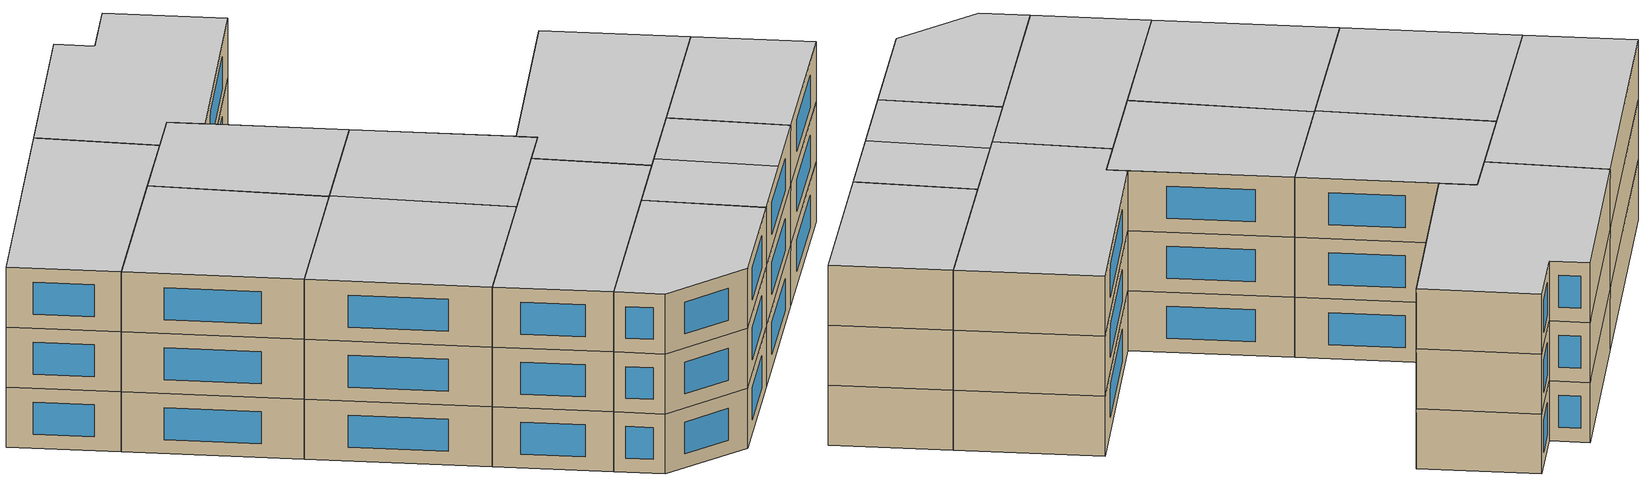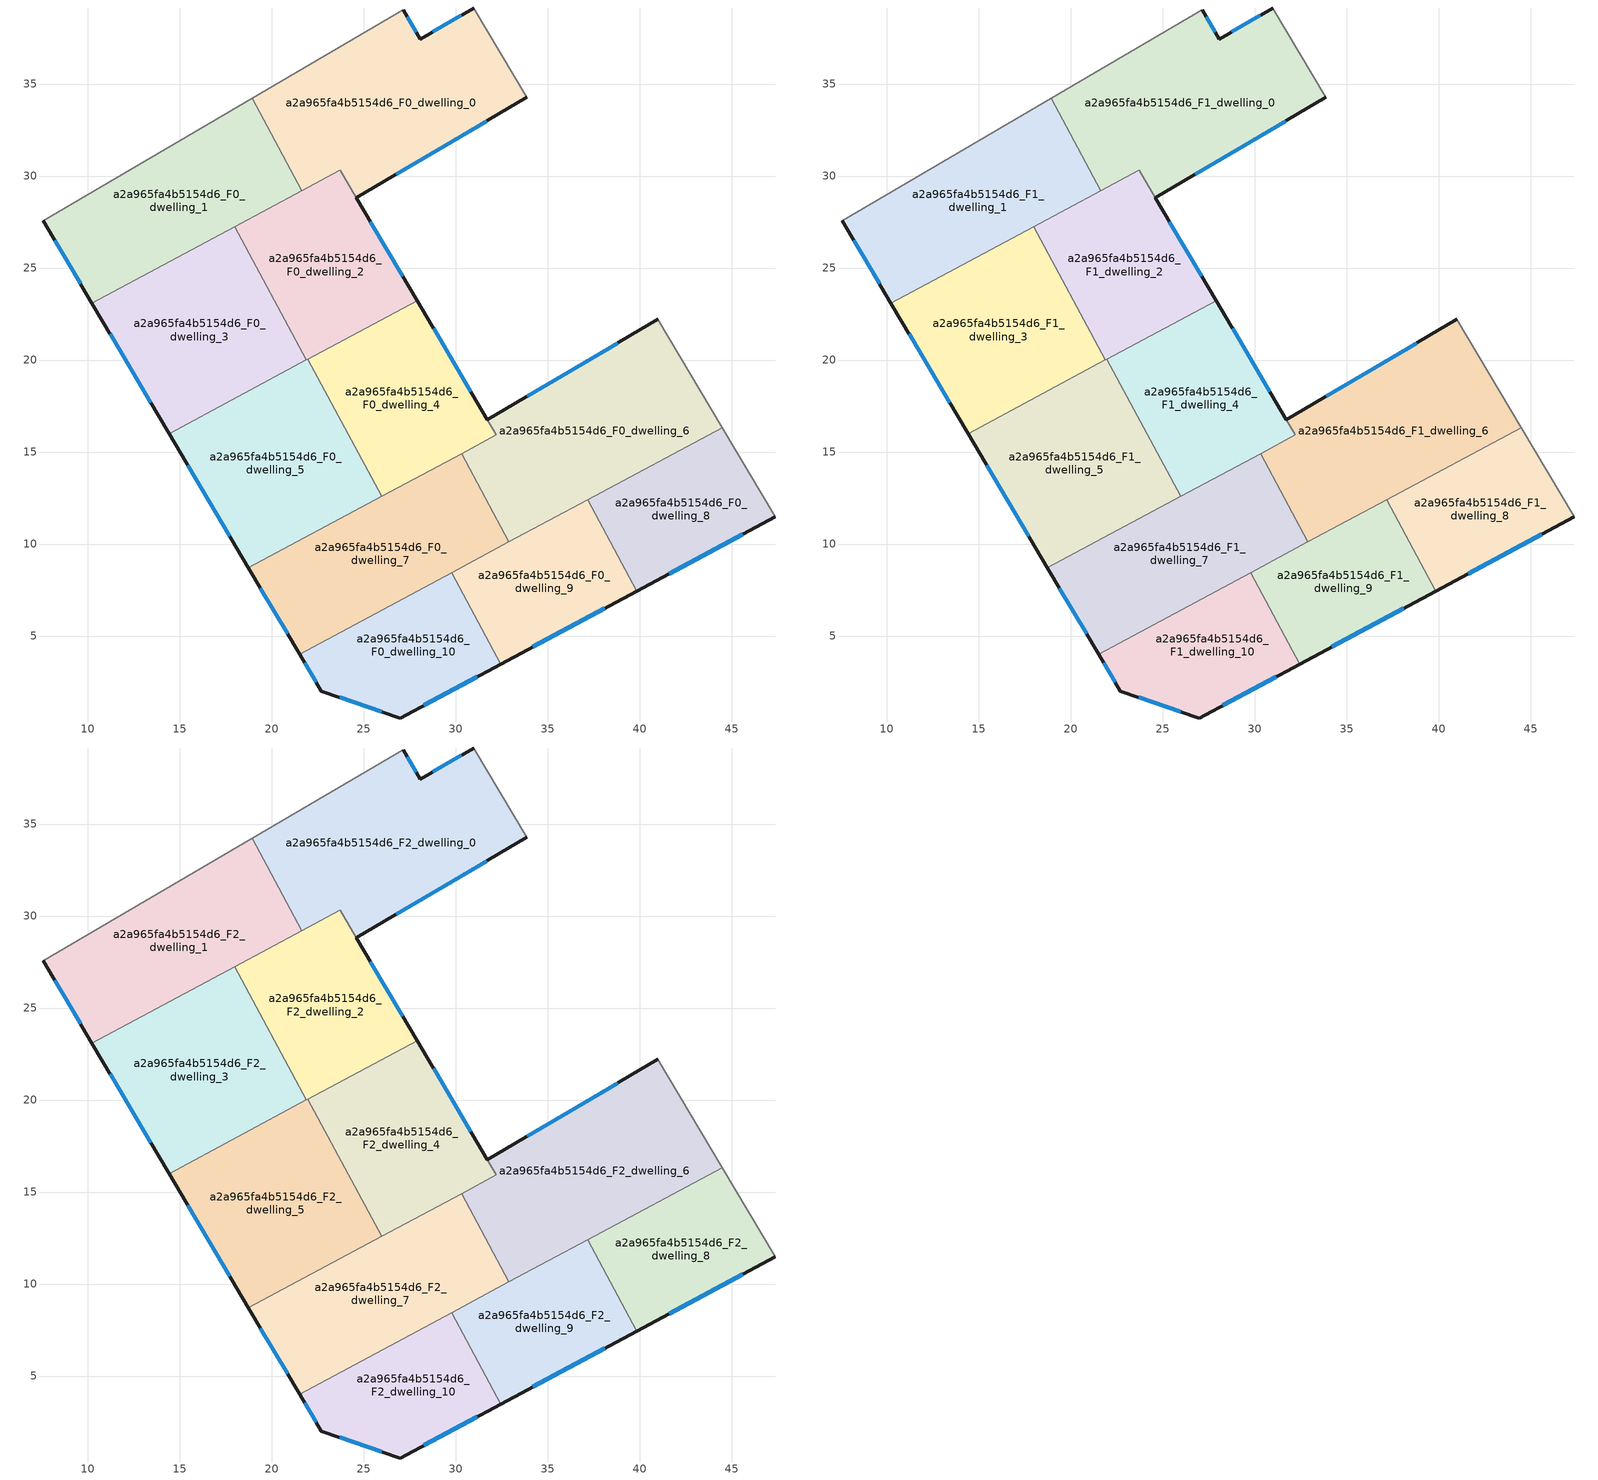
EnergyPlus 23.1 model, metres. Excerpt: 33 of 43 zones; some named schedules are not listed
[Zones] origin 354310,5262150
a2a965fa4b5154d6_F0_dwelling_0
 floor ground (EU_floor_Construction): 30.97,39.13 33.85,34.27 24.58,28.83 23.7,30.32 21.62,29.2 18.93,34.23 27.13,39.04 28.07,37.44 z0
 wall outside (EU_wall_Construction): 30.97,39.13 28.07,37.44 27.13,39.04 / 24.58,28.83 33.85,34.27 z0:3
 wall to a2a965fa4b5154d6_F0_dwelling_1 (EU_wall_Construction): 18.93,34.23 21.62,29.2 z0:3
 wall adiabatic (EU_wall_Construction): 27.13,39.04 18.93,34.23 / 33.85,34.27 30.97,39.13 z0:3
 wall to a2a965fa4b5154d6_F0_dwelling_2 (EU_wall_Construction): 21.62,29.2 23.7,30.32 24.58,28.83 z0:3
 window (EU_Window_Construction): 27.85,37.82 27.35,38.67 / 30.29,38.74 28.75,37.84 / 26.76,30.11 31.67,32.99 z0.7:2.3
a2a965fa4b5154d6_F0_dwelling_1
 floor ground (EU_floor_Construction): 18.93,34.23 21.62,29.2 10.22,23.09 7.58,27.56 z0
 wall outside (EU_wall_Construction): 7.58,27.56 10.22,23.09 z0:3
 wall adiabatic (EU_wall_Construction): 18.93,34.23 7.58,27.56 z0:3
 wall to a2a965fa4b5154d6_F0_dwelling_3 (EU_wall_Construction): 10.22,23.09 17.99,27.26 z0:3
 wall to a2a965fa4b5154d6_F0_dwelling_2 (EU_wall_Construction): 17.99,27.26 21.62,29.2 z0:3
 window (EU_Window_Construction): 8.2,26.51 9.6,24.14 z0.7:2.3
a2a965fa4b5154d6_F0_dwelling_10
 floor ground (EU_floor_Construction): 29.77,8.45 32.43,3.48 26.97,0.55 22.68,2.01 21.5,4.01 z0
 wall outside (EU_wall_Construction): 21.5,4.01 22.68,2.01 26.97,0.55 32.43,3.48 z0:3
 wall to a2a965fa4b5154d6_F0_dwelling_9 (EU_wall_Construction): 32.43,3.48 29.77,8.45 z0:3
 wall to a2a965fa4b5154d6_F0_dwelling_7 (EU_wall_Construction): 29.77,8.45 21.5,4.01 z0:3
 window (EU_Window_Construction): 28.26,1.24 31.15,2.79 / 23.69,1.67 25.97,0.89 / 21.78,3.54 22.41,2.48 z0.7:2.3
a2a965fa4b5154d6_F0_dwelling_2
 floor ground (EU_floor_Construction): 23.7,30.32 27.89,23.24 21.87,20.01 17.99,27.26 z0
 wall outside (EU_wall_Construction): 27.89,23.24 24.58,28.83 z0:3
 wall to a2a965fa4b5154d6_F0_dwelling_4 (EU_wall_Construction): 21.96,20.06 27.89,23.24 z0:3
 wall to a2a965fa4b5154d6_F0_dwelling_3 (EU_wall_Construction): 17.99,27.26 21.87,20.01 z0:3
 wall to a2a965fa4b5154d6_F0_dwelling_5 (EU_wall_Construction): 21.87,20.01 21.96,20.06 z0:3
 window (EU_Window_Construction): 27.11,24.55 25.36,27.52 z0.7:2.3
a2a965fa4b5154d6_F0_dwelling_3
 floor ground (EU_floor_Construction): 17.99,27.26 21.87,20.01 14.41,16.01 10.22,23.09 z0
 wall outside (EU_wall_Construction): 10.22,23.09 14.41,16.01 z0:3
 wall to a2a965fa4b5154d6_F0_dwelling_5 (EU_wall_Construction): 14.41,16.01 21.87,20.01 z0:3
 window (EU_Window_Construction): 11.2,21.43 13.43,17.67 z0.7:2.3
a2a965fa4b5154d6_F0_dwelling_4
 floor ground (EU_floor_Construction): 27.89,23.24 32.2,15.94 25.96,12.59 21.96,20.06 z0
 wall outside (EU_wall_Construction): 31.71,16.77 27.89,23.24 z0:3
 wall to a2a965fa4b5154d6_F0_dwelling_5 (EU_wall_Construction): 21.96,20.06 25.96,12.59 z0:3
 wall to a2a965fa4b5154d6_F0_dwelling_6 (EU_wall_Construction): 30.31,14.92 32.2,15.94 31.71,16.76 z0:3
 wall to a2a965fa4b5154d6_F0_dwelling_7 (EU_wall_Construction): 25.96,12.59 30.31,14.92 z0:3
 window (EU_Window_Construction): 30.81,18.29 28.79,21.72 z0.7:2.3
a2a965fa4b5154d6_F0_dwelling_5
 floor ground (EU_floor_Construction): 21.96,20.06 25.96,12.59 18.72,8.71 14.41,16.01 z0
 wall outside (EU_wall_Construction): 14.41,16.01 18.72,8.71 z0:3
 wall to a2a965fa4b5154d6_F0_dwelling_7 (EU_wall_Construction): 18.72,8.71 25.96,12.59 z0:3
 window (EU_Window_Construction): 15.42,14.3 17.71,10.43 z0.7:2.3
a2a965fa4b5154d6_F0_dwelling_6
 floor ground (EU_floor_Construction): 40.98,22.21 44.47,16.33 32.88,10.12 30.31,14.92 32.2,15.94 31.71,16.76 z0
 wall outside (EU_wall_Construction): 40.98,22.21 31.71,16.76 z0:3
 wall adiabatic (EU_wall_Construction): 44.47,16.33 40.98,22.21 z0:3
 wall to a2a965fa4b5154d6_F0_dwelling_7 (EU_wall_Construction): 30.31,14.92 32.88,10.12 z0:3
 wall to a2a965fa4b5154d6_F0_dwelling_8 (EU_wall_Construction): 37.17,12.42 44.47,16.33 z0:3
 wall to a2a965fa4b5154d6_F0_dwelling_9 (EU_wall_Construction): 32.88,10.12 37.17,12.42 z0:3
 window (EU_Window_Construction): 38.8,20.93 33.89,18.04 z0.7:2.3
a2a965fa4b5154d6_F0_dwelling_7
 floor ground (EU_floor_Construction): 30.31,14.92 32.88,10.12 21.5,4.01 18.72,8.71 z0
 wall outside (EU_wall_Construction): 18.72,8.71 21.5,4.01 z0:3
 wall to a2a965fa4b5154d6_F0_dwelling_9 (EU_wall_Construction): 29.77,8.45 32.88,10.12 z0:3
 window (EU_Window_Construction): 19.38,7.61 20.85,5.12 z0.7:2.3
a2a965fa4b5154d6_F0_dwelling_8
 floor ground (EU_floor_Construction): 44.47,16.33 47.35,11.48 39.84,7.45 37.17,12.42 z0
 wall outside (EU_wall_Construction): 39.84,7.45 47.35,11.48 z0:3
 wall adiabatic (EU_wall_Construction): 47.35,11.48 44.47,16.33 z0:3
 wall to a2a965fa4b5154d6_F0_dwelling_9 (EU_wall_Construction): 37.17,12.42 39.84,7.45 z0:3
 window (EU_Window_Construction): 41.6,8.4 45.59,10.54 z0.7:2.3
a2a965fa4b5154d6_F0_dwelling_9
 floor ground (EU_floor_Construction): 37.17,12.42 39.84,7.45 32.43,3.48 29.77,8.45 z0
 wall outside (EU_wall_Construction): 32.43,3.48 39.84,7.45 z0:3
 window (EU_Window_Construction): 34.17,4.41 38.1,6.52 z0.7:2.3
a2a965fa4b5154d6_F1_dwelling_0
 floor to a2a965fa4b5154d6_F0_dwelling_0 (EU_floor_Construction): 30.97,39.13 33.85,34.27 24.58,28.83 23.7,30.32 21.62,29.2 18.93,34.23 27.13,39.04 28.07,37.44 z3
 wall outside (EU_wall_Construction): 30.97,39.13 28.07,37.44 27.13,39.04 / 24.58,28.83 33.85,34.27 z3:6
 wall to a2a965fa4b5154d6_F1_dwelling_1 (EU_wall_Construction): 18.93,34.23 21.62,29.2 z3:6
 wall adiabatic (EU_wall_Construction): 27.13,39.04 18.93,34.23 / 33.85,34.27 30.97,39.13 z3:6
 wall to a2a965fa4b5154d6_F1_dwelling_2 (EU_wall_Construction): 21.62,29.2 23.7,30.32 24.58,28.83 z3:6
 window (EU_Window_Construction): 27.85,37.82 27.35,38.67 / 30.29,38.74 28.75,37.84 / 26.76,30.11 31.67,32.99 z3.7:5.3
a2a965fa4b5154d6_F1_dwelling_1
 floor to a2a965fa4b5154d6_F0_dwelling_1 (EU_floor_Construction): 18.93,34.23 21.62,29.2 10.22,23.09 7.58,27.56 z3
 wall outside (EU_wall_Construction): 7.58,27.56 10.22,23.09 z3:6
 wall adiabatic (EU_wall_Construction): 18.93,34.23 7.58,27.56 z3:6
 wall to a2a965fa4b5154d6_F1_dwelling_3 (EU_wall_Construction): 10.22,23.09 17.99,27.26 z3:6
 wall to a2a965fa4b5154d6_F1_dwelling_2 (EU_wall_Construction): 17.99,27.26 21.62,29.2 z3:6
 window (EU_Window_Construction): 8.2,26.51 9.6,24.14 z3.7:5.3
a2a965fa4b5154d6_F1_dwelling_10
 floor to a2a965fa4b5154d6_F0_dwelling_10 (EU_floor_Construction): 29.77,8.45 32.43,3.48 26.97,0.55 22.68,2.01 21.5,4.01 z3
 wall outside (EU_wall_Construction): 21.5,4.01 22.68,2.01 26.97,0.55 32.43,3.48 z3:6
 wall to a2a965fa4b5154d6_F1_dwelling_9 (EU_wall_Construction): 32.43,3.48 29.77,8.45 z3:6
 wall to a2a965fa4b5154d6_F1_dwelling_7 (EU_wall_Construction): 29.77,8.45 21.5,4.01 z3:6
 window (EU_Window_Construction): 28.26,1.24 31.15,2.79 / 23.69,1.67 25.97,0.89 / 21.78,3.54 22.41,2.48 z3.7:5.3
a2a965fa4b5154d6_F1_dwelling_2
 floor to a2a965fa4b5154d6_F0_dwelling_2 (EU_floor_Construction): 23.7,30.32 27.89,23.24 21.87,20.01 17.99,27.26 z3
 wall outside (EU_wall_Construction): 27.89,23.24 24.58,28.83 z3:6
 wall to a2a965fa4b5154d6_F1_dwelling_4 (EU_wall_Construction): 21.96,20.06 27.89,23.24 z3:6
 wall to a2a965fa4b5154d6_F1_dwelling_3 (EU_wall_Construction): 17.99,27.26 21.87,20.01 z3:6
 wall to a2a965fa4b5154d6_F1_dwelling_5 (EU_wall_Construction): 21.87,20.01 21.96,20.06 z3:6
 window (EU_Window_Construction): 27.11,24.55 25.36,27.52 z3.7:5.3
a2a965fa4b5154d6_F1_dwelling_3
 floor to a2a965fa4b5154d6_F0_dwelling_3 (EU_floor_Construction): 17.99,27.26 21.87,20.01 14.41,16.01 10.22,23.09 z3
 wall outside (EU_wall_Construction): 10.22,23.09 14.41,16.01 z3:6
 wall to a2a965fa4b5154d6_F1_dwelling_5 (EU_wall_Construction): 14.41,16.01 21.87,20.01 z3:6
 window (EU_Window_Construction): 11.2,21.43 13.43,17.67 z3.7:5.3
a2a965fa4b5154d6_F1_dwelling_4
 floor to a2a965fa4b5154d6_F0_dwelling_4 (EU_floor_Construction): 27.89,23.24 32.2,15.94 25.96,12.59 21.96,20.06 z3
 wall outside (EU_wall_Construction): 31.71,16.77 27.89,23.24 z3:6
 wall to a2a965fa4b5154d6_F1_dwelling_5 (EU_wall_Construction): 21.96,20.06 25.96,12.59 z3:6
 wall to a2a965fa4b5154d6_F1_dwelling_6 (EU_wall_Construction): 30.31,14.92 32.2,15.94 31.71,16.76 z3:6
 wall to a2a965fa4b5154d6_F1_dwelling_7 (EU_wall_Construction): 25.96,12.59 30.31,14.92 z3:6
 window (EU_Window_Construction): 30.81,18.29 28.79,21.72 z3.7:5.3
a2a965fa4b5154d6_F1_dwelling_5
 floor to a2a965fa4b5154d6_F0_dwelling_5 (EU_floor_Construction): 21.96,20.06 25.96,12.59 18.72,8.71 14.41,16.01 z3
 wall outside (EU_wall_Construction): 14.41,16.01 18.72,8.71 z3:6
 wall to a2a965fa4b5154d6_F1_dwelling_7 (EU_wall_Construction): 18.72,8.71 25.96,12.59 z3:6
 window (EU_Window_Construction): 15.42,14.3 17.71,10.43 z3.7:5.3
a2a965fa4b5154d6_F1_dwelling_6
 floor to a2a965fa4b5154d6_F0_dwelling_6 (EU_floor_Construction): 40.98,22.21 44.47,16.33 32.88,10.12 30.31,14.92 32.2,15.94 31.71,16.76 z3
 wall outside (EU_wall_Construction): 40.98,22.21 31.71,16.76 z3:6
 wall adiabatic (EU_wall_Construction): 44.47,16.33 40.98,22.21 z3:6
 wall to a2a965fa4b5154d6_F1_dwelling_7 (EU_wall_Construction): 30.31,14.92 32.88,10.12 z3:6
 wall to a2a965fa4b5154d6_F1_dwelling_8 (EU_wall_Construction): 37.17,12.42 44.47,16.33 z3:6
 wall to a2a965fa4b5154d6_F1_dwelling_9 (EU_wall_Construction): 32.88,10.12 37.17,12.42 z3:6
 window (EU_Window_Construction): 38.8,20.93 33.89,18.04 z3.7:5.3
a2a965fa4b5154d6_F1_dwelling_7
 floor to a2a965fa4b5154d6_F0_dwelling_7 (EU_floor_Construction): 30.31,14.92 32.88,10.12 21.5,4.01 18.72,8.71 z3
 wall outside (EU_wall_Construction): 18.72,8.71 21.5,4.01 z3:6
 wall to a2a965fa4b5154d6_F1_dwelling_9 (EU_wall_Construction): 29.77,8.45 32.88,10.12 z3:6
 window (EU_Window_Construction): 19.38,7.61 20.85,5.12 z3.7:5.3
a2a965fa4b5154d6_F1_dwelling_8
 floor to a2a965fa4b5154d6_F0_dwelling_8 (EU_floor_Construction): 44.47,16.33 47.35,11.48 39.84,7.45 37.17,12.42 z3
 wall outside (EU_wall_Construction): 39.84,7.45 47.35,11.48 z3:6
 wall adiabatic (EU_wall_Construction): 47.35,11.48 44.47,16.33 z3:6
 wall to a2a965fa4b5154d6_F1_dwelling_9 (EU_wall_Construction): 37.17,12.42 39.84,7.45 z3:6
 window (EU_Window_Construction): 41.6,8.4 45.59,10.54 z3.7:5.3
a2a965fa4b5154d6_F1_dwelling_9
 floor to a2a965fa4b5154d6_F0_dwelling_9 (EU_floor_Construction): 37.17,12.42 39.84,7.45 32.43,3.48 29.77,8.45 z3
 wall outside (EU_wall_Construction): 32.43,3.48 39.84,7.45 z3:6
 window (EU_Window_Construction): 34.17,4.41 38.1,6.52 z3.7:5.3
a2a965fa4b5154d6_F2_dwelling_0
 floor to a2a965fa4b5154d6_F1_dwelling_0 (EU_floor_Construction): 30.97,39.13 33.85,34.27 24.58,28.83 23.7,30.32 21.62,29.2 18.93,34.23 27.13,39.04 28.07,37.44 z6
 wall outside (EU_wall_Construction): 30.97,39.13 28.07,37.44 27.13,39.04 / 24.58,28.83 33.85,34.27 z6:9
 wall to a2a965fa4b5154d6_F2_dwelling_1 (EU_wall_Construction): 18.93,34.23 21.62,29.2 z6:9
 wall adiabatic (EU_wall_Construction): 27.13,39.04 18.93,34.23 / 33.85,34.27 30.97,39.13 z6:9
 wall to a2a965fa4b5154d6_F2_dwelling_2 (EU_wall_Construction): 21.62,29.2 23.7,30.32 24.58,28.83 z6:9
 window (EU_Window_Construction): 27.85,37.82 27.35,38.67 / 30.29,38.74 28.75,37.84 / 26.76,30.11 31.67,32.99 z6.7:8.3
 ceiling to a2a965fa4b5154d6_F3_dwelling_0 (EU_floor_Construction): 33.85,34.27 30.97,39.13 28.07,37.44 27.13,39.04 18.93,34.23 21.62,29.2 23.7,30.32 24.58,28.83 z9
a2a965fa4b5154d6_F2_dwelling_1
 floor to a2a965fa4b5154d6_F1_dwelling_1 (EU_floor_Construction): 18.93,34.23 21.62,29.2 10.22,23.09 7.58,27.56 z6
 wall outside (EU_wall_Construction): 7.58,27.56 10.22,23.09 z6:9
 wall adiabatic (EU_wall_Construction): 18.93,34.23 7.58,27.56 z6:9
 wall to a2a965fa4b5154d6_F2_dwelling_3 (EU_wall_Construction): 10.22,23.09 17.99,27.26 z6:9
 wall to a2a965fa4b5154d6_F2_dwelling_2 (EU_wall_Construction): 17.99,27.26 21.62,29.2 z6:9
 window (EU_Window_Construction): 8.2,26.51 9.6,24.14 z6.7:8.3
 ceiling to a2a965fa4b5154d6_F3_dwelling_1 (EU_floor_Construction): 21.62,29.2 18.93,34.23 7.58,27.56 10.22,23.09 z9
a2a965fa4b5154d6_F2_dwelling_10
 floor to a2a965fa4b5154d6_F1_dwelling_10 (EU_floor_Construction): 29.77,8.45 32.43,3.48 26.97,0.55 22.68,2.01 21.5,4.01 z6
 wall outside (EU_wall_Construction): 21.5,4.01 22.68,2.01 26.97,0.55 32.43,3.48 z6:9
 wall to a2a965fa4b5154d6_F2_dwelling_9 (EU_wall_Construction): 32.43,3.48 29.77,8.45 z6:9
 wall to a2a965fa4b5154d6_F2_dwelling_7 (EU_wall_Construction): 29.77,8.45 21.5,4.01 z6:9
 window (EU_Window_Construction): 28.26,1.24 31.15,2.79 / 23.69,1.67 25.97,0.89 / 21.78,3.54 22.41,2.48 z6.7:8.3
 ceiling to a2a965fa4b5154d6_F3_dwelling_9 (EU_floor_Construction): 32.43,3.48 29.77,8.45 21.5,4.01 22.68,2.01 26.97,0.55 z9
a2a965fa4b5154d6_F2_dwelling_2
 floor to a2a965fa4b5154d6_F1_dwelling_2 (EU_floor_Construction): 23.7,30.32 27.89,23.24 21.87,20.01 17.99,27.26 z6
 wall outside (EU_wall_Construction): 27.89,23.24 24.58,28.83 z6:9
 wall to a2a965fa4b5154d6_F2_dwelling_4 (EU_wall_Construction): 21.96,20.06 27.89,23.24 z6:9
 wall to a2a965fa4b5154d6_F2_dwelling_3 (EU_wall_Construction): 17.99,27.26 21.87,20.01 z6:9
 wall to a2a965fa4b5154d6_F2_dwelling_5 (EU_wall_Construction): 21.87,20.01 21.96,20.06 z6:9
 window (EU_Window_Construction): 27.11,24.55 25.36,27.52 z6.7:8.3
 ceiling to a2a965fa4b5154d6_F3_dwelling_2 (EU_floor_Construction): 27.89,23.24 23.7,30.32 17.99,27.26 21.87,20.01 z9
a2a965fa4b5154d6_F2_dwelling_3
 floor to a2a965fa4b5154d6_F1_dwelling_3 (EU_floor_Construction): 17.99,27.26 21.87,20.01 14.41,16.01 10.22,23.09 z6
 wall outside (EU_wall_Construction): 10.22,23.09 14.41,16.01 z6:9
 wall to a2a965fa4b5154d6_F2_dwelling_5 (EU_wall_Construction): 14.41,16.01 21.87,20.01 z6:9
 window (EU_Window_Construction): 11.2,21.43 13.43,17.67 z6.7:8.3
 ceiling to a2a965fa4b5154d6_F3_dwelling_3 (EU_floor_Construction): 21.87,20.01 17.99,27.26 10.22,23.09 14.41,16.01 z9
a2a965fa4b5154d6_F2_dwelling_4
 floor to a2a965fa4b5154d6_F1_dwelling_4 (EU_floor_Construction): 27.89,23.24 32.2,15.94 25.96,12.59 21.96,20.06 z6
 wall outside (EU_wall_Construction): 31.71,16.77 27.89,23.24 z6:9
 wall to a2a965fa4b5154d6_F2_dwelling_5 (EU_wall_Construction): 21.96,20.06 25.96,12.59 z6:9
 wall to a2a965fa4b5154d6_F2_dwelling_6 (EU_wall_Construction): 30.31,14.92 32.2,15.94 31.71,16.76 z6:9
 wall to a2a965fa4b5154d6_F2_dwelling_7 (EU_wall_Construction): 25.96,12.59 30.31,14.92 z6:9
 window (EU_Window_Construction): 30.81,18.29 28.79,21.72 z6.7:8.3
 ceiling to a2a965fa4b5154d6_F3_dwelling_4 (EU_floor_Construction): 32.2,15.94 27.89,23.24 21.96,20.06 25.96,12.59 z9
a2a965fa4b5154d6_F2_dwelling_5
 floor to a2a965fa4b5154d6_F1_dwelling_5 (EU_floor_Construction): 21.96,20.06 25.96,12.59 18.72,8.71 14.41,16.01 z6
 wall outside (EU_wall_Construction): 14.41,16.01 18.72,8.71 z6:9
 wall to a2a965fa4b5154d6_F2_dwelling_7 (EU_wall_Construction): 18.72,8.71 25.96,12.59 z6:9
 window (EU_Window_Construction): 15.42,14.3 17.71,10.43 z6.7:8.3
 ceiling to a2a965fa4b5154d6_F3_dwelling_5 (EU_floor_Construction): 25.96,12.59 21.96,20.06 14.41,16.01 18.72,8.71 z9
a2a965fa4b5154d6_F2_dwelling_6
 floor to a2a965fa4b5154d6_F1_dwelling_6 (EU_floor_Construction): 40.98,22.21 44.47,16.33 32.88,10.12 30.31,14.92 32.2,15.94 31.71,16.76 z6
 wall outside (EU_wall_Construction): 40.98,22.21 31.71,16.76 z6:9
 wall adiabatic (EU_wall_Construction): 44.47,16.33 40.98,22.21 z6:9
 wall to a2a965fa4b5154d6_F2_dwelling_7 (EU_wall_Construction): 30.31,14.92 32.88,10.12 z6:9
 wall to a2a965fa4b5154d6_F2_dwelling_8 (EU_wall_Construction): 37.17,12.42 44.47,16.33 z6:9
 wall to a2a965fa4b5154d6_F2_dwelling_9 (EU_wall_Construction): 32.88,10.12 37.17,12.42 z6:9
 window (EU_Window_Construction): 38.8,20.93 33.89,18.04 z6.7:8.3
 ceiling to a2a965fa4b5154d6_F3_dwelling_6 (EU_floor_Construction): 44.47,16.33 40.98,22.21 31.71,16.76 32.2,15.94 30.31,14.92 32.88,10.12 z9
a2a965fa4b5154d6_F2_dwelling_7
 floor to a2a965fa4b5154d6_F1_dwelling_7 (EU_floor_Construction): 30.31,14.92 32.88,10.12 21.5,4.01 18.72,8.71 z6
 wall outside (EU_wall_Construction): 18.72,8.71 21.5,4.01 z6:9
 wall to a2a965fa4b5154d6_F2_dwelling_9 (EU_wall_Construction): 29.77,8.45 32.88,10.12 z6:9
 window (EU_Window_Construction): 19.38,7.61 20.85,5.12 z6.7:8.3
 ceiling to a2a965fa4b5154d6_F3_dwelling_7 (EU_floor_Construction): 32.88,10.12 30.31,14.92 18.72,8.71 21.5,4.01 z9
a2a965fa4b5154d6_F2_dwelling_8
 floor to a2a965fa4b5154d6_F1_dwelling_8 (EU_floor_Construction): 44.47,16.33 47.35,11.48 39.84,7.45 37.17,12.42 z6
 wall outside (EU_wall_Construction): 39.84,7.45 47.35,11.48 z6:9
 wall adiabatic (EU_wall_Construction): 47.35,11.48 44.47,16.33 z6:9
 wall to a2a965fa4b5154d6_F2_dwelling_9 (EU_wall_Construction): 37.17,12.42 39.84,7.45 z6:9
 window (EU_Window_Construction): 41.6,8.4 45.59,10.54 z6.7:8.3
 ceiling to a2a965fa4b5154d6_F3_dwelling_8 (EU_floor_Construction): 47.35,11.48 44.47,16.33 37.17,12.42 39.84,7.45 z9
a2a965fa4b5154d6_F2_dwelling_9
 floor to a2a965fa4b5154d6_F1_dwelling_9 (EU_floor_Construction): 37.17,12.42 39.84,7.45 32.43,3.48 29.77,8.45 z6
 wall outside (EU_wall_Construction): 32.43,3.48 39.84,7.45 z6:9
 window (EU_Window_Construction): 34.17,4.41 38.1,6.52 z6.7:8.3
 ceiling to a2a965fa4b5154d6_F3_dwelling_9 (EU_floor_Construction): 36.13,5.46 33.47,10.43 29.77,8.45 32.43,3.48 z9
 ceiling to a2a965fa4b5154d6_F3_dwelling_8 (EU_floor_Construction): 39.84,7.45 37.17,12.42 33.47,10.43 36.13,5.46 z9
[Building]
EU S2 Campaign: North Axis=0; Terrain=City; Solar Distribution=FullExterior
[Site:Location]
Budapest.Ferenc.Liszt.Intl.AP: Latitude=47.437; Longitude=19.256; Time Zone=1; Elevation=185
[SizingPeriod:WeatherFileDays]
AnnualSizingPeriod: Begin Month=1; Begin Day of Month=1; End Month=12; End Day of Month=31; Day of Week for Start Day=Monday; Use Weather File Daylight Saving Period=No; Use Weather File Rain and Snow Indicators=No
[MATERIAL]
EU_InternalMass_Material: Roughness=MediumRough; Thickness=0.1; Conductivity=1; Density=1800; Specific Heat=900; Thermal Absorptance=0.9; Solar Absorptance=0.7; Visible Absorptance=0.7
[MATERIAL:NOMASS] Roughness=MediumRough; Thermal Absorptance=0.9; Solar Absorptance=0.7; Visible Absorptance=0.7
Name | Thermal Resistance
EU_wall_NoMass | 0.832559
EU_floor_NoMass | 0.872794
[WINDOWMATERIAL:SIMPLEGLAZINGSYSTEM]
EU_Window_SimpleGlazing: UFactor=2.79869; Solar Heat Gain Coefficient=0.75; Visible Transmittance=0.75
[CONSTRUCTION]
EU_wall_Construction: EU_wall_NoMass
EU_floor_Construction: EU_floor_NoMass
EU_Window_Construction: EU_Window_SimpleGlazing
EU_InternalMass_Construction: EU_InternalMass_Material
[ZONE] Type=1; Multiplier=1; Ceiling Height=autocalculate; Floor Area=autocalculate; Part of Total Floor Area=Yes
Name | Volume
a2a965fa4b5154d6_F0_dwelling_0; a2a965fa4b5154d6_F1_dwelling_0; a2a965fa4b5154d6_F2_dwelling_0 | 262.172
a2a965fa4b5154d6_F0_dwelling_1; a2a965fa4b5154d6_F1_dwelling_1; a2a965fa4b5154d6_F2_dwelling_1 | 213.121
a2a965fa4b5154d6_F0_dwelling_10; a2a965fa4b5154d6_F1_dwelling_10; a2a965fa4b5154d6_F2_dwelling_10 | 142.086
a2a965fa4b5154d6_F0_dwelling_2; a2a965fa4b5154d6_F1_dwelling_2; a2a965fa4b5154d6_F2_dwelling_2 | 164.033
a2a965fa4b5154d6_F0_dwelling_3; a2a965fa4b5154d6_F1_dwelling_3; a2a965fa4b5154d6_F2_dwelling_3 | 213.143
a2a965fa4b5154d6_F0_dwelling_4; a2a965fa4b5154d6_F1_dwelling_4; a2a965fa4b5154d6_F2_dwelling_4 | 175.408
a2a965fa4b5154d6_F0_dwelling_5; a2a965fa4b5154d6_F1_dwelling_5; a2a965fa4b5154d6_F2_dwelling_5 | 213.138
a2a965fa4b5154d6_F0_dwelling_6; a2a965fa4b5154d6_F1_dwelling_6; a2a965fa4b5154d6_F2_dwelling_6 | 250.847
a2a965fa4b5154d6_F0_dwelling_7; a2a965fa4b5154d6_F1_dwelling_7; a2a965fa4b5154d6_F2_dwelling_7 | 213.141
a2a965fa4b5154d6_F0_dwelling_8; a2a965fa4b5154d6_F1_dwelling_8; a2a965fa4b5154d6_F2_dwelling_8 | 142.109
a2a965fa4b5154d6_F0_dwelling_9; a2a965fa4b5154d6_F1_dwelling_9; a2a965fa4b5154d6_F2_dwelling_9 | 142.101
[INTERNALMASS] Construction=EU_InternalMass_Construction
Name | Zone or ZoneList | Surface Area
a2a965fa4b5154d6_F0_dwelling_0_EU_InternalMass | a2a965fa4b5154d6_F0_dwelling_0 | 87.3918
a2a965fa4b5154d6_F0_dwelling_1_EU_InternalMass | a2a965fa4b5154d6_F0_dwelling_1 | 71.0403
a2a965fa4b5154d6_F0_dwelling_2_EU_InternalMass | a2a965fa4b5154d6_F0_dwelling_2 | 54.6982
a2a965fa4b5154d6_F0_dwelling_3_EU_InternalMass | a2a965fa4b5154d6_F0_dwelling_3 | 71.0476
a2a965fa4b5154d6_F0_dwelling_4_EU_InternalMass | a2a965fa4b5154d6_F0_dwelling_4 | 58.4675
a2a965fa4b5154d6_F0_dwelling_5_EU_InternalMass | a2a965fa4b5154d6_F0_dwelling_5 | 71.046
a2a965fa4b5154d6_F0_dwelling_6_EU_InternalMass | a2a965fa4b5154d6_F0_dwelling_6 | 83.6144
a2a965fa4b5154d6_F0_dwelling_7_EU_InternalMass | a2a965fa4b5154d6_F0_dwelling_7 | 71.0468
a2a965fa4b5154d6_F0_dwelling_8_EU_InternalMass | a2a965fa4b5154d6_F0_dwelling_8 | 47.3698
a2a965fa4b5154d6_F0_dwelling_9_EU_InternalMass | a2a965fa4b5154d6_F0_dwelling_9 | 47.3671
a2a965fa4b5154d6_F0_dwelling_10_EU_InternalMass | a2a965fa4b5154d6_F0_dwelling_10 | 47.362
a2a965fa4b5154d6_F1_dwelling_0_EU_InternalMass | a2a965fa4b5154d6_F1_dwelling_0 | 87.3918
a2a965fa4b5154d6_F1_dwelling_1_EU_InternalMass | a2a965fa4b5154d6_F1_dwelling_1 | 71.0403
a2a965fa4b5154d6_F1_dwelling_2_EU_InternalMass | a2a965fa4b5154d6_F1_dwelling_2 | 54.6982
a2a965fa4b5154d6_F1_dwelling_3_EU_InternalMass | a2a965fa4b5154d6_F1_dwelling_3 | 71.0476
a2a965fa4b5154d6_F1_dwelling_4_EU_InternalMass | a2a965fa4b5154d6_F1_dwelling_4 | 58.4675
a2a965fa4b5154d6_F1_dwelling_5_EU_InternalMass | a2a965fa4b5154d6_F1_dwelling_5 | 71.046
a2a965fa4b5154d6_F1_dwelling_6_EU_InternalMass | a2a965fa4b5154d6_F1_dwelling_6 | 83.6144
a2a965fa4b5154d6_F1_dwelling_7_EU_InternalMass | a2a965fa4b5154d6_F1_dwelling_7 | 71.0468
a2a965fa4b5154d6_F1_dwelling_8_EU_InternalMass | a2a965fa4b5154d6_F1_dwelling_8 | 47.3698
a2a965fa4b5154d6_F1_dwelling_9_EU_InternalMass | a2a965fa4b5154d6_F1_dwelling_9 | 47.3671
a2a965fa4b5154d6_F1_dwelling_10_EU_InternalMass | a2a965fa4b5154d6_F1_dwelling_10 | 47.362
a2a965fa4b5154d6_F2_dwelling_0_EU_InternalMass | a2a965fa4b5154d6_F2_dwelling_0 | 87.3918
a2a965fa4b5154d6_F2_dwelling_1_EU_InternalMass | a2a965fa4b5154d6_F2_dwelling_1 | 71.0403
a2a965fa4b5154d6_F2_dwelling_2_EU_InternalMass | a2a965fa4b5154d6_F2_dwelling_2 | 54.6982
a2a965fa4b5154d6_F2_dwelling_3_EU_InternalMass | a2a965fa4b5154d6_F2_dwelling_3 | 71.0476
a2a965fa4b5154d6_F2_dwelling_4_EU_InternalMass | a2a965fa4b5154d6_F2_dwelling_4 | 58.4675
a2a965fa4b5154d6_F2_dwelling_5_EU_InternalMass | a2a965fa4b5154d6_F2_dwelling_5 | 71.046
a2a965fa4b5154d6_F2_dwelling_6_EU_InternalMass | a2a965fa4b5154d6_F2_dwelling_6 | 83.6144
a2a965fa4b5154d6_F2_dwelling_7_EU_InternalMass | a2a965fa4b5154d6_F2_dwelling_7 | 71.0468
a2a965fa4b5154d6_F2_dwelling_8_EU_InternalMass | a2a965fa4b5154d6_F2_dwelling_8 | 47.3698
a2a965fa4b5154d6_F2_dwelling_9_EU_InternalMass | a2a965fa4b5154d6_F2_dwelling_9 | 47.3671
a2a965fa4b5154d6_F2_dwelling_10_EU_InternalMass | a2a965fa4b5154d6_F2_dwelling_10 | 47.362
[OTHEREQUIPMENT] Fuel Type=Electricity; Design Level Calculation Method=Watts/Area; Power per Zone Floor Area=1; Fraction Latent=0; Fraction Radiant=0; Fraction Lost=0; Carbon Dioxide Generation Rate=0; EndUse Subcategory=EU_Step8_InternalGains
Name | Zone or ZoneList or Space or SpaceList | Schedule
EU_Step8_InternalGain_a2a965fa4b5154d6_F0_dwelling_0_f000 | a2a965fa4b5154d6_F0_dwelling_0 | EU_Step8_GainSchedule_a2a965fa4b5154d6_F0_dwelling_0_f000
EU_Step8_InternalGain_a2a965fa4b5154d6_F0_dwelling_1_f000 | a2a965fa4b5154d6_F0_dwelling_1 | EU_Step8_GainSchedule_a2a965fa4b5154d6_F0_dwelling_1_f000
EU_Step8_InternalGain_a2a965fa4b5154d6_F0_dwelling_2_f000 | a2a965fa4b5154d6_F0_dwelling_2 | EU_Step8_GainSchedule_a2a965fa4b5154d6_F0_dwelling_2_f000
EU_Step8_InternalGain_a2a965fa4b5154d6_F0_dwelling_3_f000 | a2a965fa4b5154d6_F0_dwelling_3 | EU_Step8_GainSchedule_a2a965fa4b5154d6_F0_dwelling_3_f000
EU_Step8_InternalGain_a2a965fa4b5154d6_F0_dwelling_4_f000 | a2a965fa4b5154d6_F0_dwelling_4 | EU_Step8_GainSchedule_a2a965fa4b5154d6_F0_dwelling_4_f000
EU_Step8_InternalGain_a2a965fa4b5154d6_F0_dwelling_5_f000 | a2a965fa4b5154d6_F0_dwelling_5 | EU_Step8_GainSchedule_a2a965fa4b5154d6_F0_dwelling_5_f000
EU_Step8_InternalGain_a2a965fa4b5154d6_F0_dwelling_6_f000 | a2a965fa4b5154d6_F0_dwelling_6 | EU_Step8_GainSchedule_a2a965fa4b5154d6_F0_dwelling_6_f000
EU_Step8_InternalGain_a2a965fa4b5154d6_F0_dwelling_7_f000 | a2a965fa4b5154d6_F0_dwelling_7 | EU_Step8_GainSchedule_a2a965fa4b5154d6_F0_dwelling_7_f000
EU_Step8_InternalGain_a2a965fa4b5154d6_F0_dwelling_8_f000 | a2a965fa4b5154d6_F0_dwelling_8 | EU_Step8_GainSchedule_a2a965fa4b5154d6_F0_dwelling_8_f000
EU_Step8_InternalGain_a2a965fa4b5154d6_F0_dwelling_9_f000 | a2a965fa4b5154d6_F0_dwelling_9 | EU_Step8_GainSchedule_a2a965fa4b5154d6_F0_dwelling_9_f000
EU_Step8_InternalGain_a2a965fa4b5154d6_F0_dwelling_10_f000 | a2a965fa4b5154d6_F0_dwelling_10 | EU_Step8_GainSchedule_a2a965fa4b5154d6_F0_dwelling_10_f000
EU_Step8_InternalGain_a2a965fa4b5154d6_F1_dwelling_0_f000 | a2a965fa4b5154d6_F1_dwelling_0 | EU_Step8_GainSchedule_a2a965fa4b5154d6_F1_dwelling_0_f000
EU_Step8_InternalGain_a2a965fa4b5154d6_F1_dwelling_1_f000 | a2a965fa4b5154d6_F1_dwelling_1 | EU_Step8_GainSchedule_a2a965fa4b5154d6_F1_dwelling_1_f000
EU_Step8_InternalGain_a2a965fa4b5154d6_F1_dwelling_2_f000 | a2a965fa4b5154d6_F1_dwelling_2 | EU_Step8_GainSchedule_a2a965fa4b5154d6_F1_dwelling_2_f000
EU_Step8_InternalGain_a2a965fa4b5154d6_F1_dwelling_3_f000 | a2a965fa4b5154d6_F1_dwelling_3 | EU_Step8_GainSchedule_a2a965fa4b5154d6_F1_dwelling_3_f000
EU_Step8_InternalGain_a2a965fa4b5154d6_F1_dwelling_4_f000 | a2a965fa4b5154d6_F1_dwelling_4 | EU_Step8_GainSchedule_a2a965fa4b5154d6_F1_dwelling_4_f000
EU_Step8_InternalGain_a2a965fa4b5154d6_F1_dwelling_5_f000 | a2a965fa4b5154d6_F1_dwelling_5 | EU_Step8_GainSchedule_a2a965fa4b5154d6_F1_dwelling_5_f000
EU_Step8_InternalGain_a2a965fa4b5154d6_F1_dwelling_6_f000 | a2a965fa4b5154d6_F1_dwelling_6 | EU_Step8_GainSchedule_a2a965fa4b5154d6_F1_dwelling_6_f000
EU_Step8_InternalGain_a2a965fa4b5154d6_F1_dwelling_7_f000 | a2a965fa4b5154d6_F1_dwelling_7 | EU_Step8_GainSchedule_a2a965fa4b5154d6_F1_dwelling_7_f000
EU_Step8_InternalGain_a2a965fa4b5154d6_F1_dwelling_8_f000 | a2a965fa4b5154d6_F1_dwelling_8 | EU_Step8_GainSchedule_a2a965fa4b5154d6_F1_dwelling_8_f000
EU_Step8_InternalGain_a2a965fa4b5154d6_F1_dwelling_9_f000 | a2a965fa4b5154d6_F1_dwelling_9 | EU_Step8_GainSchedule_a2a965fa4b5154d6_F1_dwelling_9_f000
EU_Step8_InternalGain_a2a965fa4b5154d6_F1_dwelling_10_f000 | a2a965fa4b5154d6_F1_dwelling_10 | EU_Step8_GainSchedule_a2a965fa4b5154d6_F1_dwelling_10_f000
EU_Step8_InternalGain_a2a965fa4b5154d6_F2_dwelling_0_f000 | a2a965fa4b5154d6_F2_dwelling_0 | EU_Step8_GainSchedule_a2a965fa4b5154d6_F2_dwelling_0_f000
EU_Step8_InternalGain_a2a965fa4b5154d6_F2_dwelling_1_f000 | a2a965fa4b5154d6_F2_dwelling_1 | EU_Step8_GainSchedule_a2a965fa4b5154d6_F2_dwelling_1_f000
EU_Step8_InternalGain_a2a965fa4b5154d6_F2_dwelling_2_f000 | a2a965fa4b5154d6_F2_dwelling_2 | EU_Step8_GainSchedule_a2a965fa4b5154d6_F2_dwelling_2_f000
EU_Step8_InternalGain_a2a965fa4b5154d6_F2_dwelling_3_f000 | a2a965fa4b5154d6_F2_dwelling_3 | EU_Step8_GainSchedule_a2a965fa4b5154d6_F2_dwelling_3_f000
EU_Step8_InternalGain_a2a965fa4b5154d6_F2_dwelling_4_f000 | a2a965fa4b5154d6_F2_dwelling_4 | EU_Step8_GainSchedule_a2a965fa4b5154d6_F2_dwelling_4_f000
EU_Step8_InternalGain_a2a965fa4b5154d6_F2_dwelling_5_f000 | a2a965fa4b5154d6_F2_dwelling_5 | EU_Step8_GainSchedule_a2a965fa4b5154d6_F2_dwelling_5_f000
EU_Step8_InternalGain_a2a965fa4b5154d6_F2_dwelling_6_f000 | a2a965fa4b5154d6_F2_dwelling_6 | EU_Step8_GainSchedule_a2a965fa4b5154d6_F2_dwelling_6_f000
EU_Step8_InternalGain_a2a965fa4b5154d6_F2_dwelling_7_f000 | a2a965fa4b5154d6_F2_dwelling_7 | EU_Step8_GainSchedule_a2a965fa4b5154d6_F2_dwelling_7_f000
EU_Step8_InternalGain_a2a965fa4b5154d6_F2_dwelling_8_f000 | a2a965fa4b5154d6_F2_dwelling_8 | EU_Step8_GainSchedule_a2a965fa4b5154d6_F2_dwelling_8_f000
EU_Step8_InternalGain_a2a965fa4b5154d6_F2_dwelling_9_f000 | a2a965fa4b5154d6_F2_dwelling_9 | EU_Step8_GainSchedule_a2a965fa4b5154d6_F2_dwelling_9_f000
EU_Step8_InternalGain_a2a965fa4b5154d6_F2_dwelling_10_f000 | a2a965fa4b5154d6_F2_dwelling_10 | EU_Step8_GainSchedule_a2a965fa4b5154d6_F2_dwelling_10_f000
[ZONEVENTILATION:DESIGNFLOWRATE] Schedule=EU_AlwaysOn; Design Flow Rate Calculation Method=AirChanges/Hour; Air Changes per Hour=0.475469; Ventilation Type=Natural; Fan Pressure Rise=0; Fan Total Efficiency=1; Constant Term Coefficient=1; Temperature Term Coefficient=0; Velocity Term Coefficient=0; Velocity Squared Term Coefficient=0; Minimum Indoor Temperature=-100; Maximum Indoor Temperature=100; Delta Temperature=-100; Minimum Outdoor Temperature=-100; Maximum Outdoor Temperature=100; Maximum Wind Speed=40
Name | Zone or ZoneList or Space or SpaceList
EU_ConstantAir_a2a965fa4b5154d6_F0_dwelling_0 | a2a965fa4b5154d6_F0_dwelling_0
EU_ConstantAir_a2a965fa4b5154d6_F0_dwelling_1 | a2a965fa4b5154d6_F0_dwelling_1
EU_ConstantAir_a2a965fa4b5154d6_F0_dwelling_2 | a2a965fa4b5154d6_F0_dwelling_2
EU_ConstantAir_a2a965fa4b5154d6_F0_dwelling_3 | a2a965fa4b5154d6_F0_dwelling_3
EU_ConstantAir_a2a965fa4b5154d6_F0_dwelling_4 | a2a965fa4b5154d6_F0_dwelling_4
EU_ConstantAir_a2a965fa4b5154d6_F0_dwelling_5 | a2a965fa4b5154d6_F0_dwelling_5
EU_ConstantAir_a2a965fa4b5154d6_F0_dwelling_6 | a2a965fa4b5154d6_F0_dwelling_6
EU_ConstantAir_a2a965fa4b5154d6_F0_dwelling_7 | a2a965fa4b5154d6_F0_dwelling_7
EU_ConstantAir_a2a965fa4b5154d6_F0_dwelling_8 | a2a965fa4b5154d6_F0_dwelling_8
EU_ConstantAir_a2a965fa4b5154d6_F0_dwelling_9 | a2a965fa4b5154d6_F0_dwelling_9
EU_ConstantAir_a2a965fa4b5154d6_F0_dwelling_10 | a2a965fa4b5154d6_F0_dwelling_10
EU_ConstantAir_a2a965fa4b5154d6_F1_dwelling_0 | a2a965fa4b5154d6_F1_dwelling_0
EU_ConstantAir_a2a965fa4b5154d6_F1_dwelling_1 | a2a965fa4b5154d6_F1_dwelling_1
EU_ConstantAir_a2a965fa4b5154d6_F1_dwelling_2 | a2a965fa4b5154d6_F1_dwelling_2
EU_ConstantAir_a2a965fa4b5154d6_F1_dwelling_3 | a2a965fa4b5154d6_F1_dwelling_3
EU_ConstantAir_a2a965fa4b5154d6_F1_dwelling_4 | a2a965fa4b5154d6_F1_dwelling_4
EU_ConstantAir_a2a965fa4b5154d6_F1_dwelling_5 | a2a965fa4b5154d6_F1_dwelling_5
EU_ConstantAir_a2a965fa4b5154d6_F1_dwelling_6 | a2a965fa4b5154d6_F1_dwelling_6
EU_ConstantAir_a2a965fa4b5154d6_F1_dwelling_7 | a2a965fa4b5154d6_F1_dwelling_7
EU_ConstantAir_a2a965fa4b5154d6_F1_dwelling_8 | a2a965fa4b5154d6_F1_dwelling_8
EU_ConstantAir_a2a965fa4b5154d6_F1_dwelling_9 | a2a965fa4b5154d6_F1_dwelling_9
EU_ConstantAir_a2a965fa4b5154d6_F1_dwelling_10 | a2a965fa4b5154d6_F1_dwelling_10
EU_ConstantAir_a2a965fa4b5154d6_F2_dwelling_0 | a2a965fa4b5154d6_F2_dwelling_0
EU_ConstantAir_a2a965fa4b5154d6_F2_dwelling_1 | a2a965fa4b5154d6_F2_dwelling_1
EU_ConstantAir_a2a965fa4b5154d6_F2_dwelling_2 | a2a965fa4b5154d6_F2_dwelling_2
EU_ConstantAir_a2a965fa4b5154d6_F2_dwelling_3 | a2a965fa4b5154d6_F2_dwelling_3
EU_ConstantAir_a2a965fa4b5154d6_F2_dwelling_4 | a2a965fa4b5154d6_F2_dwelling_4
EU_ConstantAir_a2a965fa4b5154d6_F2_dwelling_5 | a2a965fa4b5154d6_F2_dwelling_5
EU_ConstantAir_a2a965fa4b5154d6_F2_dwelling_6 | a2a965fa4b5154d6_F2_dwelling_6
EU_ConstantAir_a2a965fa4b5154d6_F2_dwelling_7 | a2a965fa4b5154d6_F2_dwelling_7
EU_ConstantAir_a2a965fa4b5154d6_F2_dwelling_8 | a2a965fa4b5154d6_F2_dwelling_8
EU_ConstantAir_a2a965fa4b5154d6_F2_dwelling_9 | a2a965fa4b5154d6_F2_dwelling_9
EU_ConstantAir_a2a965fa4b5154d6_F2_dwelling_10 | a2a965fa4b5154d6_F2_dwelling_10
[HVACTEMPLATE:ZONE:IDEALLOADSAIRSYSTEM] System Availability Schedule=EU_AlwaysOn; Maximum Heating Supply Air Temperature=50; Minimum Cooling Supply Air Temperature=13; Maximum Heating Supply Air Humidity Ratio=0.0156; Minimum Cooling Supply Air Humidity Ratio=0.0077; Heating Limit=NoLimit; Cooling Limit=NoLimit; Heating Availability Schedule=EU_AlwaysOn; Cooling Availability Schedule=EU_CoolingOff; Dehumidification Control Type=ConstantSensibleHeatRatio; Cooling Sensible Heat Ratio=0.7; Dehumidification Setpoint=60; Humidification Control Type=None; Humidification Setpoint=30; Outdoor Air Method=None; Outdoor Air Flow Rate per Person=0.00944; Outdoor Air Flow Rate per Zone Floor Area=0; Outdoor Air Flow Rate per Zone=0; Demand Controlled Ventilation Type=None; Outdoor Air Economizer Type=NoEconomizer; Heat Recovery Type=None; Sensible Heat Recovery Effectiveness=0.7; Latent Heat Recovery Effectiveness=0.65
Name | Template Thermostat
a2a965fa4b5154d6_F0_dwelling_0 | EU_HeatOnly_a2a965fa4b5154d6_F0_dwelling_0
a2a965fa4b5154d6_F0_dwelling_1 | EU_HeatOnly_a2a965fa4b5154d6_F0_dwelling_1
a2a965fa4b5154d6_F0_dwelling_2 | EU_HeatOnly_a2a965fa4b5154d6_F0_dwelling_2
a2a965fa4b5154d6_F0_dwelling_3 | EU_HeatOnly_a2a965fa4b5154d6_F0_dwelling_3
a2a965fa4b5154d6_F0_dwelling_4 | EU_HeatOnly_a2a965fa4b5154d6_F0_dwelling_4
a2a965fa4b5154d6_F0_dwelling_5 | EU_HeatOnly_a2a965fa4b5154d6_F0_dwelling_5
a2a965fa4b5154d6_F0_dwelling_6 | EU_HeatOnly_a2a965fa4b5154d6_F0_dwelling_6
a2a965fa4b5154d6_F0_dwelling_7 | EU_HeatOnly_a2a965fa4b5154d6_F0_dwelling_7
a2a965fa4b5154d6_F0_dwelling_8 | EU_HeatOnly_a2a965fa4b5154d6_F0_dwelling_8
a2a965fa4b5154d6_F0_dwelling_9 | EU_HeatOnly_a2a965fa4b5154d6_F0_dwelling_9
a2a965fa4b5154d6_F0_dwelling_10 | EU_HeatOnly_a2a965fa4b5154d6_F0_dwelling_10
a2a965fa4b5154d6_F1_dwelling_0 | EU_HeatOnly_a2a965fa4b5154d6_F1_dwelling_0
a2a965fa4b5154d6_F1_dwelling_1 | EU_HeatOnly_a2a965fa4b5154d6_F1_dwelling_1
a2a965fa4b5154d6_F1_dwelling_2 | EU_HeatOnly_a2a965fa4b5154d6_F1_dwelling_2
a2a965fa4b5154d6_F1_dwelling_3 | EU_HeatOnly_a2a965fa4b5154d6_F1_dwelling_3
a2a965fa4b5154d6_F1_dwelling_4 | EU_HeatOnly_a2a965fa4b5154d6_F1_dwelling_4
a2a965fa4b5154d6_F1_dwelling_5 | EU_HeatOnly_a2a965fa4b5154d6_F1_dwelling_5
a2a965fa4b5154d6_F1_dwelling_6 | EU_HeatOnly_a2a965fa4b5154d6_F1_dwelling_6
a2a965fa4b5154d6_F1_dwelling_7 | EU_HeatOnly_a2a965fa4b5154d6_F1_dwelling_7
a2a965fa4b5154d6_F1_dwelling_8 | EU_HeatOnly_a2a965fa4b5154d6_F1_dwelling_8
a2a965fa4b5154d6_F1_dwelling_9 | EU_HeatOnly_a2a965fa4b5154d6_F1_dwelling_9
a2a965fa4b5154d6_F1_dwelling_10 | EU_HeatOnly_a2a965fa4b5154d6_F1_dwelling_10
a2a965fa4b5154d6_F2_dwelling_0 | EU_HeatOnly_a2a965fa4b5154d6_F2_dwelling_0
a2a965fa4b5154d6_F2_dwelling_1 | EU_HeatOnly_a2a965fa4b5154d6_F2_dwelling_1
a2a965fa4b5154d6_F2_dwelling_2 | EU_HeatOnly_a2a965fa4b5154d6_F2_dwelling_2
a2a965fa4b5154d6_F2_dwelling_3 | EU_HeatOnly_a2a965fa4b5154d6_F2_dwelling_3
a2a965fa4b5154d6_F2_dwelling_4 | EU_HeatOnly_a2a965fa4b5154d6_F2_dwelling_4
a2a965fa4b5154d6_F2_dwelling_5 | EU_HeatOnly_a2a965fa4b5154d6_F2_dwelling_5
a2a965fa4b5154d6_F2_dwelling_6 | EU_HeatOnly_a2a965fa4b5154d6_F2_dwelling_6
a2a965fa4b5154d6_F2_dwelling_7 | EU_HeatOnly_a2a965fa4b5154d6_F2_dwelling_7
a2a965fa4b5154d6_F2_dwelling_8 | EU_HeatOnly_a2a965fa4b5154d6_F2_dwelling_8
a2a965fa4b5154d6_F2_dwelling_9 | EU_HeatOnly_a2a965fa4b5154d6_F2_dwelling_9
a2a965fa4b5154d6_F2_dwelling_10 | EU_HeatOnly_a2a965fa4b5154d6_F2_dwelling_10
[SIZING:ZONE] Zone Cooling Design Supply Air Temperature Input Method=SupplyAirTemperature; Zone Cooling Design Supply Air Temperature=13; Zone Heating Design Supply Air Temperature Input Method=SupplyAirTemperature; Zone Heating Design Supply Air Temperature=50; Zone Cooling Design Supply Air Humidity Ratio=0.008; Zone Heating Design Supply Air Humidity Ratio=0.008; Cooling Design Air Flow Method=DesignDay; Cooling Design Air Flow Rate=0; Cooling Minimum Air Flow per Zone Floor Area=0.000762; Cooling Minimum Air Flow=0; Cooling Minimum Air Flow Fraction=0.2; Heating Design Air Flow Method=DesignDay; Heating Design Air Flow Rate=0; Heating Maximum Air Flow per Zone Floor Area=0.002032; Heating Maximum Air Flow=0.141576; Heating Maximum Air Flow Fraction=0.3; Account for Dedicated Outdoor Air System=No; Dedicated Outdoor Air System Control Strategy=NeutralSupplyAir; Dedicated Outdoor Air Low Setpoint Temperature for Design=autosize; Dedicated Outdoor Air High Setpoint Temperature for Design=autosize; Zone Load Sizing Method=Sensible Load Only No Latent Load; Zone Latent Cooling Design Supply Air Humidity Ratio Input Method=HumidityRatioDifference; Zone Cooling Design Supply Air Humidity Ratio Difference=0.005; Zone Latent Heating Design Supply Air Humidity Ratio Input Method=HumidityRatioDifference; Zone Humidification Design Supply Air Humidity Ratio Difference=0.005
a2a965fa4b5154d6_F0_dwelling_0; a2a965fa4b5154d6_F0_dwelling_1; a2a965fa4b5154d6_F0_dwelling_2; a2a965fa4b5154d6_F0_dwelling_3; a2a965fa4b5154d6_F0_dwelling_4; a2a965fa4b5154d6_F0_dwelling_5; a2a965fa4b5154d6_F0_dwelling_6; a2a965fa4b5154d6_F0_dwelling_7; a2a965fa4b5154d6_F0_dwelling_8; a2a965fa4b5154d6_F0_dwelling_9; a2a965fa4b5154d6_F0_dwelling_10; a2a965fa4b5154d6_F1_dwelling_0; a2a965fa4b5154d6_F1_dwelling_1; a2a965fa4b5154d6_F1_dwelling_2; a2a965fa4b5154d6_F1_dwelling_3; a2a965fa4b5154d6_F1_dwelling_4; a2a965fa4b5154d6_F1_dwelling_5; a2a965fa4b5154d6_F1_dwelling_6; a2a965fa4b5154d6_F1_dwelling_7; a2a965fa4b5154d6_F1_dwelling_8; a2a965fa4b5154d6_F1_dwelling_9; a2a965fa4b5154d6_F1_dwelling_10; a2a965fa4b5154d6_F2_dwelling_0; a2a965fa4b5154d6_F2_dwelling_1; a2a965fa4b5154d6_F2_dwelling_2; a2a965fa4b5154d6_F2_dwelling_3; a2a965fa4b5154d6_F2_dwelling_4; a2a965fa4b5154d6_F2_dwelling_5; a2a965fa4b5154d6_F2_dwelling_6; a2a965fa4b5154d6_F2_dwelling_7; a2a965fa4b5154d6_F2_dwelling_8; a2a965fa4b5154d6_F2_dwelling_9; a2a965fa4b5154d6_F2_dwelling_10
[SCHEDULE:FILE] Column Number=1; Rows to Skip at Top=0; Number of Hours of Data=8760; Column Separator=Comma; Interpolate to Timestep=No; Minutes per Item=60; Adjust Schedule for Daylight Savings=Yes
Name | File
EU_Step8_GainSchedule_a2a965fa4b5154d6_F0_dwelling_0_f000 | ../../schedules/a2a965fa4b5154d6/a2a965fa4b5154d6_F0_dwelling_0_f000_gain.csv
EU_Step8_GainSchedule_a2a965fa4b5154d6_F0_dwelling_1_f000 | ../../schedules/a2a965fa4b5154d6/a2a965fa4b5154d6_F0_dwelling_1_f000_gain.csv
EU_Step8_GainSchedule_a2a965fa4b5154d6_F0_dwelling_2_f000 | ../../schedules/a2a965fa4b5154d6/a2a965fa4b5154d6_F0_dwelling_2_f000_gain.csv
EU_Step8_GainSchedule_a2a965fa4b5154d6_F0_dwelling_3_f000 | ../../schedules/a2a965fa4b5154d6/a2a965fa4b5154d6_F0_dwelling_3_f000_gain.csv
EU_Step8_GainSchedule_a2a965fa4b5154d6_F0_dwelling_4_f000 | ../../schedules/a2a965fa4b5154d6/a2a965fa4b5154d6_F0_dwelling_4_f000_gain.csv
EU_Step8_GainSchedule_a2a965fa4b5154d6_F0_dwelling_5_f000 | ../../schedules/a2a965fa4b5154d6/a2a965fa4b5154d6_F0_dwelling_5_f000_gain.csv
EU_Step8_GainSchedule_a2a965fa4b5154d6_F0_dwelling_6_f000 | ../../schedules/a2a965fa4b5154d6/a2a965fa4b5154d6_F0_dwelling_6_f000_gain.csv
EU_Step8_GainSchedule_a2a965fa4b5154d6_F0_dwelling_7_f000 | ../../schedules/a2a965fa4b5154d6/a2a965fa4b5154d6_F0_dwelling_7_f000_gain.csv
EU_Step8_GainSchedule_a2a965fa4b5154d6_F0_dwelling_8_f000 | ../../schedules/a2a965fa4b5154d6/a2a965fa4b5154d6_F0_dwelling_8_f000_gain.csv
EU_Step8_GainSchedule_a2a965fa4b5154d6_F0_dwelling_9_f000 | ../../schedules/a2a965fa4b5154d6/a2a965fa4b5154d6_F0_dwelling_9_f000_gain.csv
EU_Step8_GainSchedule_a2a965fa4b5154d6_F0_dwelling_10_f000 | ../../schedules/a2a965fa4b5154d6/a2a965fa4b5154d6_F0_dwelling_10_f000_gain.csv
EU_Step8_GainSchedule_a2a965fa4b5154d6_F1_dwelling_0_f000 | ../../schedules/a2a965fa4b5154d6/a2a965fa4b5154d6_F1_dwelling_0_f000_gain.csv
EU_Step8_GainSchedule_a2a965fa4b5154d6_F1_dwelling_1_f000 | ../../schedules/a2a965fa4b5154d6/a2a965fa4b5154d6_F1_dwelling_1_f000_gain.csv
EU_Step8_GainSchedule_a2a965fa4b5154d6_F1_dwelling_2_f000 | ../../schedules/a2a965fa4b5154d6/a2a965fa4b5154d6_F1_dwelling_2_f000_gain.csv
EU_Step8_GainSchedule_a2a965fa4b5154d6_F1_dwelling_3_f000 | ../../schedules/a2a965fa4b5154d6/a2a965fa4b5154d6_F1_dwelling_3_f000_gain.csv
EU_Step8_GainSchedule_a2a965fa4b5154d6_F1_dwelling_4_f000 | ../../schedules/a2a965fa4b5154d6/a2a965fa4b5154d6_F1_dwelling_4_f000_gain.csv
